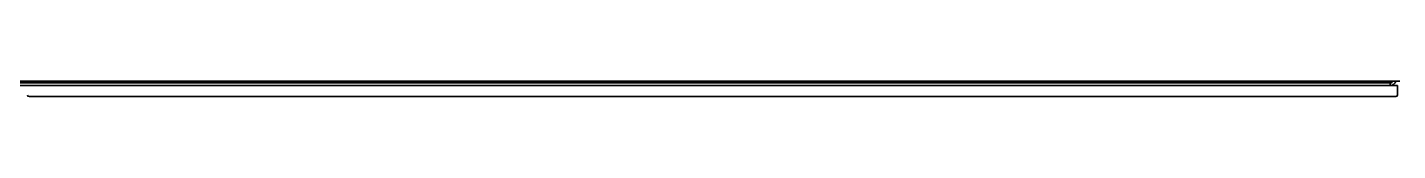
# Model space of a CAD drawing. Extents: x 6569 to 10251, y -294 to 3435.
# Drawn here: x 9604.1 to 10032, y 1270.8 to 1275.6 of the extents above; entities that cross this region are included whole.
import ezdxf

# ---------------------------------------------------------------- set-up
doc = ezdxf.new("R2010")
doc.units = 0
doc.header["$LTSCALE"] = 5
doc.layers.add('1', color=7, linetype='CONTINUOUS', true_color=0xffffff)

msp = doc.modelspace()

# ---------------------------------------------------------------- linework, layer by layer
at = {"layer": '1', "color": 7, "linetype": 'Continuous', "lineweight": 35}
for p, q in [((10032.72, 1275.63), (9407.83, 1275.63)), ((9615.31, 1275.63), (9615.31, 1275.13)), ((9620.71, 1275.13), (9620.71, 1275.63)), ((9656.34, 1275.63), (9656.33, 1275.13)), ((9661.7, 1275.13), (9661.69, 1275.63)), ((9897.34, 1275.63), (9897.33, 1275.13)), ((9902.7, 1275.13), (9902.69, 1275.63)), ((9938.34, 1275.63), (9938.33, 1275.13)), ((9943.7, 1275.13), (9943.69, 1275.63)), ((9966.01, 1275.63), (9966.01, 1275.13)), ((9971.41, 1275.13), (9971.41, 1275.63)), ((9973.94, 1275.63), (9973.93, 1275.13)), ((9979.3, 1275.13), (9979.29, 1275.63)), ((10019.44, 1275.63), (10019.43, 1275.13)), ((10020.34, 1275.63), (10020.33, 1275.13)), ((10025.7, 1275.13), (10025.69, 1275.63)), ((10028.76, 1275.63), (10028.76, 1275.13)), ((10024.76, 1275.13), (9403.86, 1275.13)), ((10024.76, 1274.33), (9403.86, 1274.33)), ((10024.76, 1275.13), (10029.76, 1275.13)), ((10026.94, 1274.33), (10024.76, 1274.33)), ((10026.94, 1274.33), (10031.01, 1274.33)), ((10029.76, 1275.13), (10029.76, 1274.33)), ((10031.01, 1274.33), (10032.01, 1274.33)), ((10032.01, 1274.33), (10031.96, 1271.32)), ((10030.96, 1270.83), (9604.57, 1270.83)), ((10031.46, 1270.83), (10030.96, 1270.83))]:
    msp.add_line(p, q, dxfattribs=at)
for centre, radius, start, end in [((10029.76, 1276.13), 1.8, 270, 343.8718), ((10029.76, 1276.13), 1, 270, 329.999), ((9604.57, 1271.33), 0.5, 181, 270), ((10031.46, 1271.33), 0.5, 270, 359)]:
    msp.add_arc(centre, radius, start, end, dxfattribs=at)

doc.saveas('drawing.dxf')
